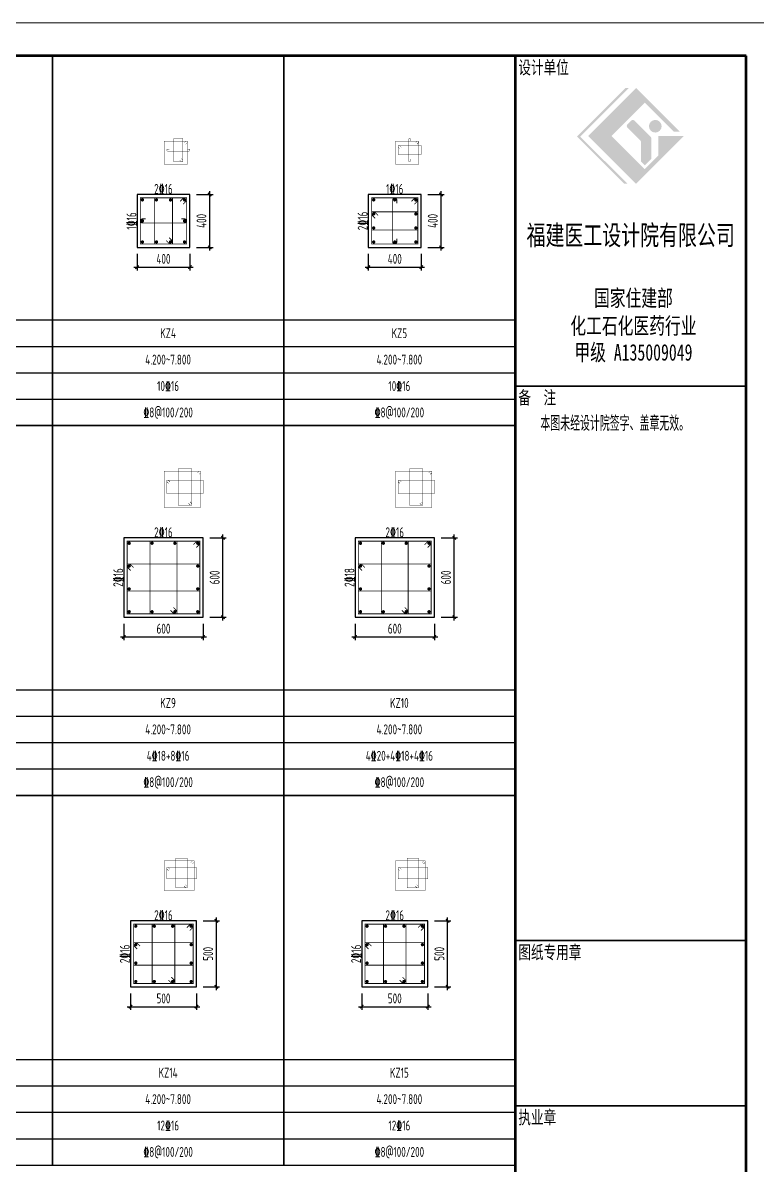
# Model space of a CAD drawing. Extents: x 3968514 to 5230306, y -516551 to -228246.
# Drawn here: x 4729325 to 4751549, y -334753 to -300153 of the extents above; entities that cross this region are included whole.
import ezdxf
from ezdxf.enums import TextEntityAlignment as Align

# ---------------------------------------------------------------- set-up
doc = ezdxf.new("R2010")
doc.units = 0
doc.header["$LTSCALE"] = 1000
doc.header["$MEASUREMENT"] = 0
for name, color, linetype, lineweight in [('COLU-DE', 7, 'Continuous', 25), ('COLU-DE-DIM', 3, 'Continuous', 25), ('COLU-YW', 7, 'Continuous', 25), ('FRAME', 3, 'Continuous', 18), ('REIN-D', 6, 'Continuous', 50), ('REIN-L', 1, 'Continuous', 50), ('TAB', 144, 'Continuous', 25), ('TAB-TEXT', 7, 'Continuous', 25)]:
    doc.layers.add(name, color=color, linetype=linetype, lineweight=lineweight)
doc.styles.add('FRAME', font='simhei.ttf', dxfattribs={"width": 0.7})
doc.styles.add('FromPkpm', font='Tssdeng.shx', dxfattribs={"width": 0.7, "bigfont": 'hztxt.shx'})
doc.dimstyles.new('Pkpm_1', dxfattribs={"dimtxt": 250, "dimasz": 100, "dimexe": 100, "dimexo": 0.0625, "dimgap": 100, "dimtad": 1, "dimdec": 0, "dimrnd": 1, "dimzin": 0, "dimdsep": 46, "dimtxsty": 'FromPkpm', "dimblk1": 'ARCHTICK', "dimblk2": 'ARCHTICK', "dimsah": 1, "dimcen": 0.09, "dimdle": 100, "dimadec": 0, "dimazin": 0, "dimtfac": 1, "dimtdec": 0, "dimtix": 1, "dimtmove": 2, "dimatfit": 1, "dimfxl": 1, "dimtolj": 1, "dimtzin": 0, "dimarcsym": 0})

# ---------------------------------------------------------------- blocks, each defined once
blk = doc.blocks.new('A$C0B803521')
at = {"layer": 'FRAME'}
h = blk.add_hatch(color=256, dxfattribs=at)
h.paths.add_polyline_path([(-21025, 90227), (-20017, 91236), (-19135, 90354), (-18955, 90354), (-20278, 91677), (-21728, 90227), (-20278, 88777), (-18828, 90227), (-19604, 90227), (-19604, 89631), (-20017, 89218)], flags=0)
edge = h.paths.add_edge_path(flags=0)
edge.add_arc((-20199, 90039), 69.1, 0, 45, ccw=False)
edge.add_line((-20130, 90039), (-20130, 89455))
edge.add_line((-20130, 89455), (-20014, 89339))
edge.add_line((-20014, 89339), (-19815, 89537))
edge.add_line((-19815, 89537), (-19815, 90148))
edge.add_arc((-19884, 90148), 69.1, 360, 405)
edge.add_line((-19835, 90197), (-20329, 90690))
edge.add_arc((-20378, 90642), 69.1, 45, 135)
edge.add_line((-20426, 90690), (-20541, 90576))
edge.add_arc((-20492, 90527), 69.1, 135, 225)
edge.add_line((-20541, 90478), (-20150, 90088))
edge = h.paths.add_edge_path(flags=0)
edge.add_arc((-19698, 90520), 192, 0, 180)
edge.add_arc((-19698, 90520), 192, 180, 360)
h.paths.add_polyline_path([(-20637, 88777), (-20539, 88777), (-21971, 90208), (-20502, 91677), (-20600, 91677), (-22068, 90208)], flags=0)
at = {"layer": 'FRAME', "lineweight": 18}
blk.add_line((-15943, 93652), (-100043, 93652), dxfattribs=at)
at = {"layer": 'FRAME', "lineweight": 140}
for p, q in [((-16943, 92652), (-97543, 92652)), ((-16943, 35252), (-16943, 92652))]:
    blk.add_line(p, q, dxfattribs=at)
at = {"layer": 'FRAME', "lineweight": 70}
blk.add_line((-23943, 92652), (-23943, 35252), dxfattribs=at)
at = {"layer": 'FRAME', "lineweight": 35}
for p, q in [((-23943, 82652), (-16943, 82652)), ((-16943, 65852), (-23943, 65852)), ((-16943, 60852), (-23943, 60852))]:
    blk.add_line(p, q, dxfattribs=at)
at = {"layer": 'FRAME', "style": 'FRAME'}
for s, insert, char_height, width, attachment_point in [('设计单位', (-23843, 92502), 400, 2368.14, 1), ('福建医工设计院有限公司', (-20443, 87187), 600, 9859.32, 5), ('国家住建部', (-20359, 85288), 500, 2944.75, 5), ('化工石化医药行业', (-20359, 84447), 500, 4781.36, 5), ('甲级 A135009049', (-20359, 83644), 500, 4439.66, 5), ('备  注', (-23843, 82502), 400, 1758.31, 1), ('{\\W0.55;本图未经设计院签字、盖章无效。}', (-23176, 81291), 400, 6834.92, 7), ('图纸专用章', (-23843, 65702), 400, 2928.14, 1), ('执业章', (-23843, 60702), 400, 3554.58, 1)]:
    blk.add_mtext(s, dxfattribs=dict(at, insert=insert, char_height=char_height, width=width, attachment_point=attachment_point))
blk = doc.blocks.new('_ArchTick')
at = {"color": 0, "linetype": 'ByBlock', "const_width": 0.4}
blk.add_lwpolyline([(-0.5, -0.5), (0.5, 0.5)], dxfattribs=at)
blk = doc.blocks.new('*D442')
at = {"layer": 'COLU-DE-DIM', "color": 0, "lineweight": -2, "transparency": 16777216}
for p, q in [((4739381, -318353), (4739381, -318853)), ((4741781, -318353), (4741781, -318853)), ((4739281, -318753), (4741881, -318753))]:
    blk.add_line(p, q, dxfattribs=at)
at = {"layer": 'Defpoints', "color": 0, "transparency": 16777216}
for p in [(4739381, -318153), (4741781, -318153), (4741781, -318753)]:
    blk.add_point(p, dxfattribs=at)
at = {"layer": 'COLU-DE-DIM', "color": 0, "lineweight": -2, "transparency": 16777216, "xscale": 100, "yscale": 100, "zscale": 100, "rotation": 180}
blk.add_blockref('_ArchTick', (4739381, -318753), dxfattribs=at)
at = {"layer": 'COLU-DE-DIM', "color": 0, "lineweight": -2, "transparency": 16777216, "xscale": 100, "yscale": 100, "zscale": 100}
blk.add_blockref('_ArchTick', (4741781, -318753), dxfattribs=at)
at = {"layer": 'COLU-DE-DIM', "color": 7, "transparency": 16777216, "insert": (4740581, -318503), "char_height": 300, "attachment_point": 5, "style": 'FromPkpm'}
blk.add_mtext('\\A1;600', dxfattribs=at)
blk = doc.blocks.new('*D441')
at = {"layer": 'COLU-DE-DIM', "color": 0, "lineweight": -2, "transparency": 16777216}
for p, q in [((4741981, -315753), (4742481, -315753)), ((4742381, -318253), (4742381, -315653)), ((4741981, -318153), (4742481, -318153))]:
    blk.add_line(p, q, dxfattribs=at)
at = {"layer": 'Defpoints', "color": 0, "transparency": 16777216}
for p in [(4741781, -315753), (4742381, -315753), (4741781, -318153)]:
    blk.add_point(p, dxfattribs=at)
at = {"layer": 'COLU-DE-DIM', "color": 0, "lineweight": -2, "transparency": 16777216, "xscale": 100, "yscale": 100, "zscale": 100}
for p, rotation in [((4742381, -315753), 90), ((4742381, -318153), 270)]:
    blk.add_blockref('_ArchTick', p, dxfattribs=dict(at, rotation=rotation))
at = {"layer": 'COLU-DE-DIM', "color": 7, "transparency": 16777216, "insert": (4742131, -316953), "char_height": 300, "attachment_point": 5, "rotation": 90, "style": 'FromPkpm'}
blk.add_mtext('\\A1;600', dxfattribs=at)
blk = doc.blocks.new('*D436')
at = {"layer": 'COLU-DE-DIM', "color": 0, "lineweight": -2, "transparency": 16777216}
for p, q in [((4739781, -307153), (4739781, -307653)), ((4741381, -307153), (4741381, -307653)), ((4739681, -307553), (4741481, -307553))]:
    blk.add_line(p, q, dxfattribs=at)
at = {"layer": 'Defpoints', "color": 0, "transparency": 16777216}
for p in [(4739781, -306953), (4741381, -306953), (4741381, -307553)]:
    blk.add_point(p, dxfattribs=at)
at = {"layer": 'COLU-DE-DIM', "color": 0, "lineweight": -2, "transparency": 16777216, "xscale": 100, "yscale": 100, "zscale": 100, "rotation": 180}
blk.add_blockref('_ArchTick', (4739781, -307553), dxfattribs=at)
at = {"layer": 'COLU-DE-DIM', "color": 0, "lineweight": -2, "transparency": 16777216, "xscale": 100, "yscale": 100, "zscale": 100}
blk.add_blockref('_ArchTick', (4741381, -307553), dxfattribs=at)
at = {"layer": 'COLU-DE-DIM', "color": 7, "transparency": 16777216, "insert": (4740581, -307303), "char_height": 300, "attachment_point": 5, "style": 'FromPkpm'}
blk.add_mtext('\\A1;400', dxfattribs=at)
blk = doc.blocks.new('*D435')
at = {"layer": 'COLU-DE-DIM', "color": 0, "lineweight": -2, "transparency": 16777216}
for p, q in [((4741581, -305353), (4742081, -305353)), ((4741981, -307053), (4741981, -305253)), ((4741581, -306953), (4742081, -306953))]:
    blk.add_line(p, q, dxfattribs=at)
at = {"layer": 'Defpoints', "color": 0, "transparency": 16777216}
for p in [(4741381, -305353), (4741981, -305353), (4741381, -306953)]:
    blk.add_point(p, dxfattribs=at)
at = {"layer": 'COLU-DE-DIM', "color": 0, "lineweight": -2, "transparency": 16777216, "xscale": 100, "yscale": 100, "zscale": 100}
for p, rotation in [((4741981, -305353), 90), ((4741981, -306953), 270)]:
    blk.add_blockref('_ArchTick', p, dxfattribs=dict(at, rotation=rotation))
at = {"layer": 'COLU-DE-DIM', "color": 7, "transparency": 16777216, "insert": (4741731, -306153), "char_height": 300, "attachment_point": 5, "rotation": 90, "style": 'FromPkpm'}
blk.add_mtext('\\A1;400', dxfattribs=at)
blk = doc.blocks.new('*D434')
at = {"layer": 'COLU-DE-DIM', "color": 0, "lineweight": -2, "transparency": 16777216}
for p, q in [((4732781, -307153), (4732781, -307653)), ((4734381, -307153), (4734381, -307653)), ((4732681, -307553), (4734481, -307553))]:
    blk.add_line(p, q, dxfattribs=at)
at = {"layer": 'Defpoints', "color": 0, "transparency": 16777216}
for p in [(4732781, -306953), (4734381, -306953), (4734381, -307553)]:
    blk.add_point(p, dxfattribs=at)
at = {"layer": 'COLU-DE-DIM', "color": 0, "lineweight": -2, "transparency": 16777216, "xscale": 100, "yscale": 100, "zscale": 100, "rotation": 180}
blk.add_blockref('_ArchTick', (4732781, -307553), dxfattribs=at)
at = {"layer": 'COLU-DE-DIM', "color": 0, "lineweight": -2, "transparency": 16777216, "xscale": 100, "yscale": 100, "zscale": 100}
blk.add_blockref('_ArchTick', (4734381, -307553), dxfattribs=at)
at = {"layer": 'COLU-DE-DIM', "color": 7, "transparency": 16777216, "insert": (4733581, -307303), "char_height": 300, "attachment_point": 5, "style": 'FromPkpm'}
blk.add_mtext('\\A1;400', dxfattribs=at)
blk = doc.blocks.new('*D433')
at = {"layer": 'COLU-DE-DIM', "color": 0, "lineweight": -2, "transparency": 16777216}
for p, q in [((4734581, -305353), (4735081, -305353)), ((4734981, -307053), (4734981, -305253)), ((4734581, -306953), (4735081, -306953))]:
    blk.add_line(p, q, dxfattribs=at)
at = {"layer": 'Defpoints', "color": 0, "transparency": 16777216}
for p in [(4734381, -305353), (4734981, -305353), (4734381, -306953)]:
    blk.add_point(p, dxfattribs=at)
at = {"layer": 'COLU-DE-DIM', "color": 0, "lineweight": -2, "transparency": 16777216, "xscale": 100, "yscale": 100, "zscale": 100}
for p, rotation in [((4734981, -305353), 90), ((4734981, -306953), 270)]:
    blk.add_blockref('_ArchTick', p, dxfattribs=dict(at, rotation=rotation))
at = {"layer": 'COLU-DE-DIM', "color": 7, "transparency": 16777216, "insert": (4734731, -306153), "char_height": 300, "attachment_point": 5, "rotation": 90, "style": 'FromPkpm'}
blk.add_mtext('\\A1;400', dxfattribs=at)
blk = doc.blocks.new('*D418')
at = {"layer": 'COLU-DE-DIM', "color": 0, "lineweight": -2, "transparency": 16777216}
for p, q in [((4732381, -318353), (4732381, -318853)), ((4734781, -318353), (4734781, -318853)), ((4732281, -318753), (4734881, -318753))]:
    blk.add_line(p, q, dxfattribs=at)
at = {"layer": 'Defpoints', "color": 0, "transparency": 16777216}
for p in [(4732381, -318153), (4734781, -318153), (4734781, -318753)]:
    blk.add_point(p, dxfattribs=at)
at = {"layer": 'COLU-DE-DIM', "color": 0, "lineweight": -2, "transparency": 16777216, "xscale": 100, "yscale": 100, "zscale": 100, "rotation": 180}
blk.add_blockref('_ArchTick', (4732381, -318753), dxfattribs=at)
at = {"layer": 'COLU-DE-DIM', "color": 0, "lineweight": -2, "transparency": 16777216, "xscale": 100, "yscale": 100, "zscale": 100}
blk.add_blockref('_ArchTick', (4734781, -318753), dxfattribs=at)
at = {"layer": 'COLU-DE-DIM', "color": 7, "transparency": 16777216, "insert": (4733581, -318503), "char_height": 300, "attachment_point": 5, "style": 'FromPkpm'}
blk.add_mtext('\\A1;600', dxfattribs=at)
blk = doc.blocks.new('*D417')
at = {"layer": 'COLU-DE-DIM', "color": 0, "lineweight": -2, "transparency": 16777216}
for p, q in [((4734981, -315753), (4735481, -315753)), ((4735381, -318253), (4735381, -315653)), ((4734981, -318153), (4735481, -318153))]:
    blk.add_line(p, q, dxfattribs=at)
at = {"layer": 'Defpoints', "color": 0, "transparency": 16777216}
for p in [(4734781, -315753), (4735381, -315753), (4734781, -318153)]:
    blk.add_point(p, dxfattribs=at)
at = {"layer": 'COLU-DE-DIM', "color": 0, "lineweight": -2, "transparency": 16777216, "xscale": 100, "yscale": 100, "zscale": 100}
for p, rotation in [((4735381, -315753), 90), ((4735381, -318153), 270)]:
    blk.add_blockref('_ArchTick', p, dxfattribs=dict(at, rotation=rotation))
at = {"layer": 'COLU-DE-DIM', "color": 7, "transparency": 16777216, "insert": (4735131, -316953), "char_height": 300, "attachment_point": 5, "rotation": 90, "style": 'FromPkpm'}
blk.add_mtext('\\A1;600', dxfattribs=at)
blk = doc.blocks.new('*D430')
at = {"layer": 'COLU-DE-DIM', "color": 0, "lineweight": -2, "transparency": 16777216}
for p, q in [((4732581, -329553), (4732581, -330053)), ((4734581, -329553), (4734581, -330053)), ((4732481, -329953), (4734681, -329953))]:
    blk.add_line(p, q, dxfattribs=at)
at = {"layer": 'Defpoints', "color": 0, "transparency": 16777216}
for p in [(4732581, -329353), (4734581, -329353), (4734581, -329953)]:
    blk.add_point(p, dxfattribs=at)
at = {"layer": 'COLU-DE-DIM', "color": 0, "lineweight": -2, "transparency": 16777216, "xscale": 100, "yscale": 100, "zscale": 100, "rotation": 180}
blk.add_blockref('_ArchTick', (4732581, -329953), dxfattribs=at)
at = {"layer": 'COLU-DE-DIM', "color": 0, "lineweight": -2, "transparency": 16777216, "xscale": 100, "yscale": 100, "zscale": 100}
blk.add_blockref('_ArchTick', (4734581, -329953), dxfattribs=at)
at = {"layer": 'COLU-DE-DIM', "color": 7, "transparency": 16777216, "insert": (4733581, -329703), "char_height": 300, "attachment_point": 5, "style": 'FromPkpm'}
blk.add_mtext('\\A1;500', dxfattribs=at)
blk = doc.blocks.new('*D429')
at = {"layer": 'COLU-DE-DIM', "color": 0, "lineweight": -2, "transparency": 16777216}
for p, q in [((4735181, -329453), (4735181, -327253)), ((4734781, -327353), (4735281, -327353)), ((4734781, -329353), (4735281, -329353))]:
    blk.add_line(p, q, dxfattribs=at)
at = {"layer": 'Defpoints', "color": 0, "transparency": 16777216}
for p in [(4734581, -327353), (4735181, -327353), (4734581, -329353)]:
    blk.add_point(p, dxfattribs=at)
at = {"layer": 'COLU-DE-DIM', "color": 0, "lineweight": -2, "transparency": 16777216, "xscale": 100, "yscale": 100, "zscale": 100}
for p, rotation in [((4735181, -327353), 90), ((4735181, -329353), 270)]:
    blk.add_blockref('_ArchTick', p, dxfattribs=dict(at, rotation=rotation))
at = {"layer": 'COLU-DE-DIM', "color": 7, "transparency": 16777216, "insert": (4734931, -328353), "char_height": 300, "attachment_point": 5, "rotation": 90, "style": 'FromPkpm'}
blk.add_mtext('\\A1;500', dxfattribs=at)
blk = doc.blocks.new('*D414')
at = {"layer": 'COLU-DE-DIM', "color": 0, "lineweight": -2, "transparency": 16777216}
for p, q in [((4739581, -329553), (4739581, -330053)), ((4741581, -329553), (4741581, -330053)), ((4739481, -329953), (4741681, -329953))]:
    blk.add_line(p, q, dxfattribs=at)
at = {"layer": 'Defpoints', "color": 0, "transparency": 16777216}
for p in [(4739581, -329353), (4741581, -329353), (4741581, -329953)]:
    blk.add_point(p, dxfattribs=at)
at = {"layer": 'COLU-DE-DIM', "color": 0, "lineweight": -2, "transparency": 16777216, "xscale": 100, "yscale": 100, "zscale": 100, "rotation": 180}
blk.add_blockref('_ArchTick', (4739581, -329953), dxfattribs=at)
at = {"layer": 'COLU-DE-DIM', "color": 0, "lineweight": -2, "transparency": 16777216, "xscale": 100, "yscale": 100, "zscale": 100}
blk.add_blockref('_ArchTick', (4741581, -329953), dxfattribs=at)
at = {"layer": 'COLU-DE-DIM', "color": 7, "transparency": 16777216, "insert": (4740581, -329703), "char_height": 300, "attachment_point": 5, "style": 'FromPkpm'}
blk.add_mtext('\\A1;500', dxfattribs=at)
blk = doc.blocks.new('*D413')
at = {"layer": 'COLU-DE-DIM', "color": 0, "lineweight": -2, "transparency": 16777216}
for p, q in [((4742181, -329453), (4742181, -327253)), ((4741781, -327353), (4742281, -327353)), ((4741781, -329353), (4742281, -329353))]:
    blk.add_line(p, q, dxfattribs=at)
at = {"layer": 'Defpoints', "color": 0, "transparency": 16777216}
for p in [(4741581, -327353), (4742181, -327353), (4741581, -329353)]:
    blk.add_point(p, dxfattribs=at)
at = {"layer": 'COLU-DE-DIM', "color": 0, "lineweight": -2, "transparency": 16777216, "xscale": 100, "yscale": 100, "zscale": 100}
for p, rotation in [((4742181, -327353), 90), ((4742181, -329353), 270)]:
    blk.add_blockref('_ArchTick', p, dxfattribs=dict(at, rotation=rotation))
at = {"layer": 'COLU-DE-DIM', "color": 7, "transparency": 16777216, "insert": (4741931, -328353), "char_height": 300, "attachment_point": 5, "rotation": 90, "style": 'FromPkpm'}
blk.add_mtext('\\A1;500', dxfattribs=at)

msp = doc.modelspace()

# ---------------------------------------------------------------- linework, layer by layer
at = {"layer": 'COLU-DE'}
for points in [[(4732780.86706, -306953.30351), (4734380.86706, -306953.30351), (4734380.86706, -305353.30351), (4732780.86706, -305353.30351)], [(4739780.86706, -306953.30351), (4741380.86706, -306953.30351), (4741380.86706, -305353.30351), (4739780.86706, -305353.30351)], [(4732380.86706, -318153.30351), (4734780.86706, -318153.30351), (4734780.86706, -315753.30351), (4732380.86706, -315753.30351)], [(4739380.86706, -318153.30351), (4741780.86706, -318153.30351), (4741780.86706, -315753.30351), (4739380.86706, -315753.30351)], [(4732580.86706, -329353.30253), (4734580.86706, -329353.30253), (4734580.86706, -327353.30253), (4732580.86706, -327353.30253)], [(4739580.86706, -329353.30253), (4741580.86706, -329353.30253), (4741580.86706, -327353.30253), (4739580.86706, -327353.30253)]]:
    msp.add_lwpolyline(points, close=True, dxfattribs=at)
at = {"layer": 'REIN-D', "const_width": 50}
for points in [[(4732968.36706, -305515.80351, 1), (4732918.36706, -305515.80351, 1)], [(4733393.36706, -305515.80351, 1), (4733343.36706, -305515.80351, 1)], [(4733818.36706, -305515.80351, 1), (4733768.36706, -305515.80351, 1)], [(4734243.36706, -305515.80351, 1), (4734193.36706, -305515.80351, 1)], [(4739968.36706, -305515.80351, 1), (4739918.36706, -305515.80351, 1)], [(4740605.86706, -305515.80351, 1), (4740555.86706, -305515.80351, 1)], [(4741243.36706, -305515.80351, 1), (4741193.36706, -305515.80351, 1)], [(4732968.36706, -306153.30351, 1), (4732918.36706, -306153.30351, 1)], [(4734243.36706, -306153.30351, 1), (4734193.36706, -306153.30351, 1)], [(4739968.36706, -305940.80351, 1), (4739918.36706, -305940.80351, 1)], [(4741243.36706, -305940.80351, 1), (4741193.36706, -305940.80351, 1)], [(4739968.36706, -306365.80351, 1), (4739918.36706, -306365.80351, 1)], [(4741243.36706, -306365.80351, 1), (4741193.36706, -306365.80351, 1)], [(4732968.36706, -306790.80351, 1), (4732918.36706, -306790.80351, 1)], [(4733393.36706, -306790.80351, 1), (4733343.36706, -306790.80351, 1)], [(4733818.36706, -306790.80351, 1), (4733768.36706, -306790.80351, 1)], [(4734243.36706, -306790.80351, 1), (4734193.36706, -306790.80351, 1)], [(4739968.36706, -306790.80351, 1), (4739918.36706, -306790.80351, 1)], [(4740605.86706, -306790.80351, 1), (4740555.86706, -306790.80351, 1)], [(4741243.36706, -306790.80351, 1), (4741193.36706, -306790.80351, 1)], [(4732568.36706, -315915.80351, 1), (4732518.36706, -315915.80351, 1)], [(4733260.03503, -315915.80351, 1), (4733210.03503, -315915.80351, 1)], [(4733951.69909, -315915.80351, 1), (4733901.69909, -315915.80351, 1)], [(4734643.36706, -315915.80351, 1), (4734593.36706, -315915.80351, 1)], [(4739568.36706, -315915.80351, 1), (4739518.36706, -315915.80351, 1)], [(4740260.03503, -315915.80351, 1), (4740210.03503, -315915.80351, 1)], [(4740951.69909, -315915.80351, 1), (4740901.69909, -315915.80351, 1)], [(4741643.36706, -315915.80351, 1), (4741593.36706, -315915.80351, 1)], [(4732568.36706, -316607.4705, 1), (4732518.36706, -316607.4705, 1)], [(4734643.36706, -316607.4705, 1), (4734593.36706, -316607.4705, 1)], [(4739568.36706, -316607.4705, 1), (4739518.36706, -316607.4705, 1)], [(4741643.36706, -316607.4705, 1), (4741593.36706, -316607.4705, 1)], [(4732568.36706, -317299.13652, 1), (4732518.36706, -317299.13652, 1)], [(4734643.36706, -317299.13652, 1), (4734593.36706, -317299.13652, 1)], [(4739568.36706, -317299.13652, 1), (4739518.36706, -317299.13652, 1)], [(4741643.36706, -317299.13652, 1), (4741593.36706, -317299.13652, 1)], [(4732568.36706, -317990.80351, 1), (4732518.36706, -317990.80351, 1)], [(4733260.03503, -317990.80351, 1), (4733210.03503, -317990.80351, 1)], [(4733951.69909, -317990.80351, 1), (4733901.69909, -317990.80351, 1)], [(4734643.36706, -317990.80351, 1), (4734593.36706, -317990.80351, 1)], [(4739568.36706, -317990.80351, 1), (4739518.36706, -317990.80351, 1)], [(4740260.03503, -317990.80351, 1), (4740210.03503, -317990.80351, 1)], [(4740951.69909, -317990.80351, 1), (4740901.69909, -317990.80351, 1)], [(4741643.36706, -317990.80351, 1), (4741593.36706, -317990.80351, 1)], [(4732768.36706, -327515.80253, 1), (4732718.36706, -327515.80253, 1)], [(4733326.70031, -327515.80253, 1), (4733276.70031, -327515.80253, 1)], [(4733885.0338, -327515.80253, 1), (4733835.0338, -327515.80253, 1)], [(4734443.36706, -327515.80253, 1), (4734393.36706, -327515.80253, 1)], [(4739768.36706, -327515.80253, 1), (4739718.36706, -327515.80253, 1)], [(4740326.70006, -327515.80253, 1), (4740276.70006, -327515.80253, 1)], [(4740885.03405, -327515.80253, 1), (4740835.03405, -327515.80253, 1)], [(4741443.36706, -327515.80253, 1), (4741393.36706, -327515.80253, 1)], [(4732768.36706, -328074.13652, 1), (4732718.36706, -328074.13652, 1)], [(4734443.36706, -328074.13652, 1), (4734393.36706, -328074.13652, 1)], [(4739768.36706, -328074.13652, 1), (4739718.36706, -328074.13652, 1)], [(4741443.36706, -328074.13652, 1), (4741393.36706, -328074.13652, 1)], [(4732768.36706, -328632.46855, 1), (4732718.36706, -328632.46855, 1)], [(4734443.36706, -328632.46855, 1), (4734393.36706, -328632.46855, 1)], [(4739768.36706, -328632.46855, 1), (4739718.36706, -328632.46855, 1)], [(4741443.36706, -328632.46855, 1), (4741393.36706, -328632.46855, 1)], [(4732768.36706, -329190.80253, 1), (4732718.36706, -329190.80253, 1)], [(4733326.70031, -329190.80253, 1), (4733276.70031, -329190.80253, 1)], [(4733885.0338, -329190.80253, 1), (4733835.0338, -329190.80253, 1)], [(4734443.36706, -329190.80253, 1), (4734393.36706, -329190.80253, 1)], [(4739768.36706, -329190.80253, 1), (4739718.36706, -329190.80253, 1)], [(4740326.70006, -329190.80253, 1), (4740276.70006, -329190.80253, 1)], [(4740885.03405, -329190.80253, 1), (4740835.03405, -329190.80253, 1)], [(4741443.36706, -329190.80253, 1), (4741393.36706, -329190.80253, 1)]]:
    msp.add_lwpolyline(points, format="xyb", close=True, dxfattribs=at)
at = {"layer": 'REIN-L'}
for points, const_width in [([(4734252.87585, -303830.48906), (4734305.86706, -303777.49784), (4734305.86706, -303733.30351), (4733605.86706, -303733.30351), (4733605.86706, -304433.30351), (4734305.86706, -304433.30351), (4734305.86706, -303733.30351), (4734261.67272, -303733.30351), (4734208.68151, -303786.29472)], 10), ([(4741252.87487, -303830.48906), (4741305.86706, -303777.49784), (4741305.86706, -303733.30351), (4740605.86706, -303733.30351), (4740605.86706, -304433.30351), (4741305.86706, -304433.30351), (4741305.86706, -303733.30351), (4741261.6737, -303733.30351), (4741208.68151, -303786.29472)], 10), ([(4734174.88463, -305647.6746), (4734280.86706, -305541.69218), (4734280.86706, -305453.30351), (4732880.86706, -305453.30351), (4732880.86706, -306853.30351), (4734280.86706, -306853.30351), (4734280.86706, -305453.30351), (4734192.47838, -305453.30351), (4734086.49596, -305559.28593)], 25), ([(4741174.88463, -305647.6746), (4741280.86706, -305541.69218), (4741280.86706, -305453.30351), (4739880.86706, -305453.30351), (4739880.86706, -306853.30351), (4741280.86706, -306853.30351), (4741280.86706, -305453.30351), (4741192.47838, -305453.30351), (4741086.49596, -305559.28593)], 25), ([(4734652.87487, -313830.48906), (4734705.86706, -313777.49784), (4734705.86706, -313733.30351), (4733605.86706, -313733.30351), (4733605.86706, -314833.30351), (4734705.86706, -314833.30351), (4734705.86706, -313733.30351), (4734661.67174, -313733.30351), (4734608.67956, -313786.29472)], 10), ([(4741652.87487, -313830.48906), (4741705.86706, -313777.49784), (4741705.86706, -313733.30351), (4740605.86706, -313733.30351), (4740605.86706, -314833.30351), (4741705.86706, -314833.30351), (4741705.86706, -313733.30351), (4741661.67174, -313733.30351), (4741608.67956, -313786.29472)], 10), ([(4734574.88268, -316047.6746), (4734680.86706, -315941.69218), (4734680.86706, -315853.30351), (4732480.86706, -315853.30351), (4732480.86706, -318053.30351), (4734680.86706, -318053.30351), (4734680.86706, -315853.30351), (4734592.48034, -315853.30351), (4734486.49596, -315959.28593)], 25), ([(4741574.88268, -316047.6746), (4741680.86706, -315941.69218), (4741680.86706, -315853.30351), (4739480.86706, -315853.30351), (4739480.86706, -318053.30351), (4741680.86706, -318053.30351), (4741680.86706, -315853.30351), (4741592.48034, -315853.30351), (4741486.49596, -315959.28593)], 25), ([(4734452.87585, -325630.48808), (4734505.86706, -325577.49589), (4734505.86706, -325533.30253), (4733605.86706, -325533.30253), (4733605.86706, -326433.30253), (4734505.86706, -326433.30253), (4734505.86706, -325533.30253), (4734461.67272, -325533.30253), (4734408.68151, -325586.29472)], 10), ([(4741452.87585, -325630.48808), (4741505.86706, -325577.49589), (4741505.86706, -325533.30253), (4740605.86706, -325533.30253), (4740605.86706, -326433.30253), (4741505.86706, -326433.30253), (4741505.86706, -325533.30253), (4741461.67272, -325533.30253), (4741408.68151, -325586.29472)], 10), ([(4734374.88415, -327647.67363), (4734480.86706, -327541.6912), (4734480.86706, -327453.30253), (4732680.86706, -327453.30253), (4732680.86706, -329253.30253), (4734480.86706, -329253.30253), (4734480.86706, -327453.30253), (4734392.47887, -327453.30253), (4734286.49596, -327559.28495)], 25), ([(4741374.88463, -327647.67363), (4741480.86706, -327541.6912), (4741480.86706, -327453.30253), (4739680.86706, -327453.30253), (4739680.86706, -329253.30253), (4741480.86706, -329253.30253), (4741480.86706, -327453.30253), (4741392.47838, -327453.30253), (4741286.49596, -327559.28495)], 25)]:
    msp.add_lwpolyline(points, dxfattribs=dict(at, const_width=const_width))
at = {"layer": 'REIN-L', "color": 6}
for points, const_width in [([(4734071.18151, -304305.3123), (4734124.17272, -304358.30351), (4734168.36706, -304358.30351), (4734168.36706, -303658.30351), (4733893.36706, -303658.30351), (4733893.36706, -304358.30351), (4734168.36706, -304358.30351), (4734168.36706, -304314.10917), (4734115.37585, -304261.11796)], 10), ([(4740778.0526, -303923.79472), (4740725.06042, -303870.80351), (4740680.86706, -303870.80351), (4740680.86706, -304145.80351), (4741380.86706, -304145.80351), (4741380.86706, -303870.80351), (4740680.86706, -303870.80351), (4740680.86706, -303914.99784), (4740733.85924, -303967.98906)], 10), ([(4733661.49596, -306747.32109), (4733767.47838, -306853.30351), (4733855.86706, -306853.30351), (4733855.86706, -305453.30351), (4733305.86706, -305453.30351), (4733305.86706, -306853.30351), (4733855.86706, -306853.30351), (4733855.86706, -306764.91484), (4733749.88463, -306658.93242)], 25), ([(4740075.23815, -305984.28593), (4739969.25573, -305878.30351), (4739880.86706, -305878.30351), (4739880.86706, -306428.30351), (4741280.86706, -306428.30351), (4741280.86706, -305878.30351), (4739880.86706, -305878.30351), (4739880.86706, -305966.69218), (4739986.84948, -306072.6746)], 25), ([(4734337.84753, -314705.3123), (4734390.83971, -314758.30351), (4734435.03503, -314758.30351), (4734435.03503, -313658.30351), (4734026.69909, -313658.30351), (4734026.69909, -314758.30351), (4734435.03503, -314758.30351), (4734435.03503, -314714.10917), (4734382.04284, -314661.11796)], 10), ([(4741337.84753, -314705.3123), (4741390.83971, -314758.30351), (4741435.03503, -314758.30351), (4741435.03503, -313658.30351), (4741026.69909, -313658.30351), (4741026.69909, -314758.30351), (4741435.03503, -314758.30351), (4741435.03503, -314714.10917), (4741382.04284, -314661.11796)], 10), ([(4733778.05456, -314057.12822), (4733725.06237, -314004.13652), (4733680.86706, -314004.13652), (4733680.86706, -314412.4705), (4734780.86706, -314412.4705), (4734780.86706, -314004.13652), (4733680.86706, -314004.13652), (4733680.86706, -314048.33085), (4733733.85924, -314101.32206)], 10), ([(4740778.05456, -314057.12822), (4740725.06237, -314004.13652), (4740680.86706, -314004.13652), (4740680.86706, -314412.4705), (4741780.86706, -314412.4705), (4741780.86706, -314004.13652), (4740680.86706, -314004.13652), (4740680.86706, -314048.33085), (4740733.85924, -314101.32206)], 10), ([(4733794.82799, -317947.32109), (4733900.81237, -318053.30351), (4733989.19909, -318053.30351), (4733989.19909, -315853.30351), (4733172.53503, -315853.30351), (4733172.53503, -318053.30351), (4733989.19909, -318053.30351), (4733989.19909, -317964.91484), (4733883.21862, -317858.93242)], 25), ([(4740794.82799, -317947.32109), (4740900.81237, -318053.30351), (4740989.19909, -318053.30351), (4740989.19909, -315853.30351), (4740172.53503, -315853.30351), (4740172.53503, -318053.30351), (4740989.19909, -318053.30351), (4740989.19909, -317964.91484), (4740883.21862, -317858.93242)], 25), ([(4732675.23815, -316650.95292), (4732569.25378, -316544.9705), (4732480.86706, -316544.9705), (4732480.86706, -317361.63652), (4734680.86706, -317361.63652), (4734680.86706, -316544.9705), (4732480.86706, -316544.9705), (4732480.86706, -316633.3582), (4732586.85143, -316739.34159)], 25), ([(4739675.23815, -316650.95292), (4739569.25378, -316544.9705), (4739480.86706, -316544.9705), (4739480.86706, -317361.63652), (4741680.86706, -317361.63652), (4741680.86706, -316544.9705), (4739480.86706, -316544.9705), (4739480.86706, -316633.3582), (4739586.85143, -316739.34159)], 25), ([(4734204.51501, -326305.31034), (4734257.50622, -326358.30253), (4734301.70055, -326358.30253), (4734301.70055, -325458.30253), (4733960.0338, -325458.30253), (4733960.0338, -326358.30253), (4734301.70055, -326358.30253), (4734301.70055, -326314.10917), (4734248.70885, -326261.11699)], 10), ([(4741204.51452, -326305.31034), (4741257.50573, -326358.30253), (4741301.70006, -326358.30253), (4741301.70006, -325458.30253), (4740960.03405, -325458.30253), (4740960.03405, -326358.30253), (4741301.70006, -326358.30253), (4741301.70006, -326314.10917), (4741248.70885, -326261.11699)], 10), ([(4733778.0526, -325790.46074), (4733725.06115, -325737.46855), (4733680.86706, -325737.46855), (4733680.86706, -326079.13652), (4734580.86706, -326079.13652), (4734580.86706, -325737.46855), (4733680.86706, -325737.46855), (4733680.86706, -325781.66386), (4733733.85851, -325834.65409)], 10), ([(4740778.0526, -325790.46074), (4740725.06139, -325737.46855), (4740680.86706, -325737.46855), (4740680.86706, -326079.13652), (4741580.86706, -326079.13652), (4741580.86706, -325737.46855), (4740680.86706, -325737.46855), (4740680.86706, -325781.66386), (4740733.85827, -325834.65409)], 10), ([(4733728.16271, -329147.32011), (4733834.14538, -329253.30253), (4733922.5338, -329253.30253), (4733922.5338, -327453.30253), (4733239.20031, -327453.30253), (4733239.20031, -329253.30253), (4733922.5338, -329253.30253), (4733922.5338, -329164.91386), (4733816.55089, -329058.93144)], 25), ([(4740728.16296, -329147.32011), (4740834.14538, -329253.30253), (4740922.53405, -329253.30253), (4740922.53405, -327453.30253), (4740239.20006, -327453.30253), (4740239.20006, -329253.30253), (4740922.53405, -329253.30253), (4740922.53405, -329164.91386), (4740816.55065, -329058.93144)], 25), ([(4732875.23815, -328117.61894), (4732769.25524, -328011.63652), (4732680.86706, -328011.63652), (4732680.86706, -328694.96855), (4734480.86706, -328694.96855), (4734480.86706, -328011.63652), (4732680.86706, -328011.63652), (4732680.86706, -328100.02519), (4732786.84997, -328206.00761)], 25), ([(4739875.23815, -328117.61894), (4739769.25573, -328011.63652), (4739680.86706, -328011.63652), (4739680.86706, -328694.96855), (4741480.86706, -328694.96855), (4741480.86706, -328011.63652), (4739680.86706, -328011.63652), (4739680.86706, -328100.02519), (4739786.84948, -328206.00761)], 25)]:
    msp.add_lwpolyline(points, dxfattribs=dict(at, const_width=const_width))
for points, const_width in [([(4741062.11706, -303739.55351), (4741062.11706, -303689.55351, 0.4142136058), (4741030.86706, -303658.30351, 0.4142136058), (4740999.61706, -303689.55351), (4740999.61706, -304327.05351, 0.4142136058), (4741030.86706, -304358.30351, 0.4142134332), (4741062.11706, -304327.05351), (4741062.11706, -304277.05351)], 10), ([(4733762.11706, -303977.05351), (4733712.11706, -303977.05351, 0.4142135195), (4733680.86706, -304008.30351, 0.4142136058), (4733712.11706, -304039.55351), (4734349.61706, -304039.55351, 0.4142136058), (4734380.86706, -304008.30351, 0.4142134332), (4734349.61706, -303977.05351), (4734299.61706, -303977.05351)], 10), ([(4740643.36706, -305615.80351), (4740643.36706, -305515.80351, 0.4142136058), (4740580.86706, -305453.30351, 0.4142136058), (4740518.36706, -305515.80351), (4740518.36706, -306790.80351, 0.4142136058), (4740580.86706, -306853.30351, 0.4142134332), (4740643.36706, -306790.80351), (4740643.36706, -306690.80351)], 25), ([(4733043.36706, -306090.80351), (4732943.36706, -306090.80351, 0.4142135195), (4732880.86706, -306153.30351, 0.4142136058), (4732943.36706, -306215.80351), (4734218.36706, -306215.80351, 0.4142136058), (4734280.86706, -306153.30351, 0.4142134332), (4734218.36706, -306090.80351), (4734118.36706, -306090.80351)], 25)]:
    msp.add_lwpolyline(points, format="xyb", dxfattribs=dict(at, const_width=const_width))
at = {"layer": 'TAB'}
for p, q in [((4723220.86706, -309153.30351), (4730220.86706, -309153.30351)), ((4730220.86706, -309153.30351), (4737220.86706, -309153.30351)), ((4737220.86706, -309153.30351), (4744220.86706, -309153.30351)), ((4723220.86706, -309953.30351), (4730220.86706, -309953.30351)), ((4730220.86706, -309953.30351), (4737220.86706, -309953.30351)), ((4737220.86706, -309953.30351), (4744220.86706, -309953.30351)), ((4723220.86706, -310753.30351), (4730220.86706, -310753.30351)), ((4730220.86706, -310753.30351), (4737220.86706, -310753.30351)), ((4737220.86706, -310753.30351), (4744220.86706, -310753.30351)), ((4723220.86706, -311553.30351), (4730220.86706, -311553.30351)), ((4730220.86706, -311553.30351), (4737220.86706, -311553.30351)), ((4737220.86706, -311553.30351), (4744220.86706, -311553.30351)), ((4723220.86706, -320353.30351), (4730220.86706, -320353.30351)), ((4730220.86706, -320353.30351), (4737220.86706, -320353.30351)), ((4737220.86706, -320353.30351), (4744220.86706, -320353.30351)), ((4723220.86706, -321153.30351), (4730220.86706, -321153.30351)), ((4730220.86706, -321153.30351), (4737220.86706, -321153.30351)), ((4737220.86706, -321153.30351), (4744220.86706, -321153.30351)), ((4723220.86706, -321953.30351), (4730220.86706, -321953.30351)), ((4730220.86706, -321953.30351), (4737220.86706, -321953.30351)), ((4737220.86706, -321953.30351), (4744220.86706, -321953.30351)), ((4723220.86706, -322753.30351), (4730220.86706, -322753.30351)), ((4730220.86706, -322753.30351), (4737220.86706, -322753.30351)), ((4737220.86706, -322753.30351), (4744220.86706, -322753.30351)), ((4723220.86706, -331553.30253), (4730220.86706, -331553.30253)), ((4730220.86706, -331553.30253), (4737220.86706, -331553.30253)), ((4737220.86706, -331553.30253), (4744220.86706, -331553.30253)), ((4723220.86706, -332353.30253), (4730220.86706, -332353.30253)), ((4730220.86706, -332353.30253), (4737220.86706, -332353.30253)), ((4737220.86706, -332353.30253), (4744220.86706, -332353.30253)), ((4723220.86706, -333153.30253), (4730220.86706, -333153.30253)), ((4730220.86706, -333153.30253), (4737220.86706, -333153.30253)), ((4737220.86706, -333153.30253), (4744220.86706, -333153.30253)), ((4723220.86706, -333953.30253), (4730220.86706, -333953.30253)), ((4730220.86706, -333953.30253), (4737220.86706, -333953.30253)), ((4737220.86706, -333953.30253), (4744220.86706, -333953.30253))]:
    msp.add_line(p, q, dxfattribs=at)
for points in [[(4730220.86706, -301153.30351), (4723220.86706, -301153.30351), (4723220.86706, -312353.30351), (4730220.86706, -312353.30351)], [(4737220.86706, -301153.30351), (4730220.86706, -301153.30351), (4730220.86706, -312353.30351), (4737220.86706, -312353.30351)], [(4744220.86706, -301153.30351), (4737220.86706, -301153.30351), (4737220.86706, -312353.30351), (4744220.86706, -312353.30351)], [(4730220.86706, -312353.30351), (4723220.86706, -312353.30351), (4723220.86706, -323553.30351), (4730220.86706, -323553.30351)], [(4737220.86706, -312353.30351), (4730220.86706, -312353.30351), (4730220.86706, -323553.30351), (4737220.86706, -323553.30351)], [(4744220.86706, -312353.30351), (4737220.86706, -312353.30351), (4737220.86706, -323553.30351), (4744220.86706, -323553.30351)], [(4730220.86706, -323553.30351), (4723220.86706, -323553.30351), (4723220.86706, -334753.30253), (4730220.86706, -334753.30253)], [(4737220.86706, -323553.30351), (4730220.86706, -323553.30351), (4730220.86706, -334753.30253), (4737220.86706, -334753.30253)], [(4744220.86706, -323553.30351), (4737220.86706, -323553.30351), (4737220.86706, -334753.30253), (4744220.86706, -334753.30253)]]:
    msp.add_lwpolyline(points, close=True, dxfattribs=at)

# ---------------------------------------------------------------- block references
msp.add_blockref('A$C0B803521', (4768163.98699, -393805.3043))

# ---------------------------------------------------------------- texts
at = {"layer": 'COLU-YW', "style": 'FromPkpm', "width": 0.7}
for s, p in [('2%%13216', (4733580.86706, -305333.30351)), ('1%%13216', (4740580.86706, -305333.30351)), ('2%%13216', (4733580.86706, -315733.30351)), ('2%%13216', (4740580.86706, -315733.30351)), ('2%%13216', (4733580.86706, -327333.30253)), ('2%%13216', (4740580.86706, -327333.30253))]:
    msp.add_text(s, height=300, dxfattribs=at).set_placement(p, align=Align.CENTER)
for s, p in [('1%%13216', (4732760.86706, -306153.30351)), ('2%%13216', (4739760.86706, -306153.30351)), ('2%%13216', (4732360.86706, -316953.30351)), ('2%%13218', (4739360.86706, -316953.30351)), ('2%%13216', (4732560.86706, -328353.30253)), ('2%%13216', (4739560.86706, -328353.30253))]:
    msp.add_text(s, height=300, rotation=90, dxfattribs=at).set_placement(p, align=Align.CENTER)
at = {"layer": 'TAB-TEXT', "style": 'FromPkpm', "width": 0.7}
for s, p in [('KZ4', (4733720.86706, -309553.30351)), ('KZ5', (4740720.86706, -309553.30351)), ('4.200~7.800', (4733720.86706, -310353.30351)), ('4.200~7.800', (4740720.86706, -310353.30351)), ('10%%13216', (4733720.86706, -311153.30351)), ('10%%13216', (4740720.86706, -311153.30351)), ('%%1328@100/200', (4733720.86706, -311953.30351)), ('%%1328@100/200', (4740720.86706, -311953.30351)), ('KZ9', (4733720.86706, -320753.30351)), ('KZ10', (4740720.86706, -320753.30351)), ('4.200~7.800', (4733720.86706, -321553.30351)), ('4.200~7.800', (4740720.86706, -321553.30351)), ('4%%13218+8%%13216', (4733720.86706, -322353.30351)), ('4%%13220+4%%13218+4%%13216', (4740720.86706, -322353.30351)), ('%%1328@100/200', (4733720.86706, -323153.30351)), ('%%1328@100/200', (4740720.86706, -323153.30351)), ('KZ14', (4733720.86706, -331953.30253)), ('KZ15', (4740720.86706, -331953.30253)), ('4.200~7.800', (4733720.86706, -332753.30253)), ('4.200~7.800', (4740720.86706, -332753.30253)), ('12%%13216', (4733720.86706, -333553.30253)), ('12%%13216', (4740720.86706, -333553.30253)), ('%%1328@100/200', (4733720.86706, -334353.30253)), ('%%1328@100/200', (4740720.86706, -334353.30253))]:
    msp.add_text(s, height=300, dxfattribs=at).set_placement(p, align=Align.MIDDLE_CENTER)

# ---------------------------------------------------------------- dimensions: what is measured, and where the dimension line sits
at = {"layer": 'COLU-DE-DIM'}
for p1, p2, picture, middle in [((4734380.86706, -306953.30351), (4734380.86706, -305353.30351), '*D433', (4734730.86706, -306153.30351)), ((4741380.86706, -306953.30351), (4741380.86706, -305353.30351), '*D435', (4741730.86706, -306153.30351)), ((4732780.86706, -306953.30351), (4734380.86706, -306953.30351), '*D434', (4733580.86706, -307303.30351)), ((4739780.86706, -306953.30351), (4741380.86706, -306953.30351), '*D436', (4740580.86706, -307303.30351)), ((4734780.86706, -318153.30351), (4734780.86706, -315753.30351), '*D417', (4735130.86706, -316953.30351)), ((4741780.86706, -318153.30351), (4741780.86706, -315753.30351), '*D441', (4742130.86706, -316953.30351)), ((4732380.86706, -318153.30351), (4734780.86706, -318153.30351), '*D418', (4733580.86706, -318503.30351)), ((4739380.86706, -318153.30351), (4741780.86706, -318153.30351), '*D442', (4740580.86706, -318503.30351)), ((4734580.86706, -329353.30253), (4734580.86706, -327353.30253), '*D429', (4734930.86706, -328353.30253)), ((4741580.86706, -329353.30253), (4741580.86706, -327353.30253), '*D413', (4741930.86706, -328353.30253)), ((4732580.86706, -329353.30253), (4734580.86706, -329353.30253), '*D430', (4733580.86706, -329703.30253)), ((4739580.86706, -329353.30253), (4741580.86706, -329353.30253), '*D414', (4740580.86706, -329703.30253))]:
    dim = msp.add_aligned_dim(p1=p1, p2=p2, distance=-600, dimstyle='Pkpm_1', override={"dimscale": 1, "dimtxt": 300, "dimasz": 100, "dimexe": 100, "dimexo": 200, "dimtad": 1, "dimjust": 0, "dimtih": 0, "dimtoh": 0, "dimlfac": 0.25, "dimdle": 100, "dimclrt": 7, "dimtix": 1, "dimtmove": 2, "dimatfit": 3}, dxfattribs=at)
    dim.commit()
    dim.dimension.update_dxf_attribs({"geometry": picture, "text_midpoint": middle})

doc.saveas('drawing.dxf')
